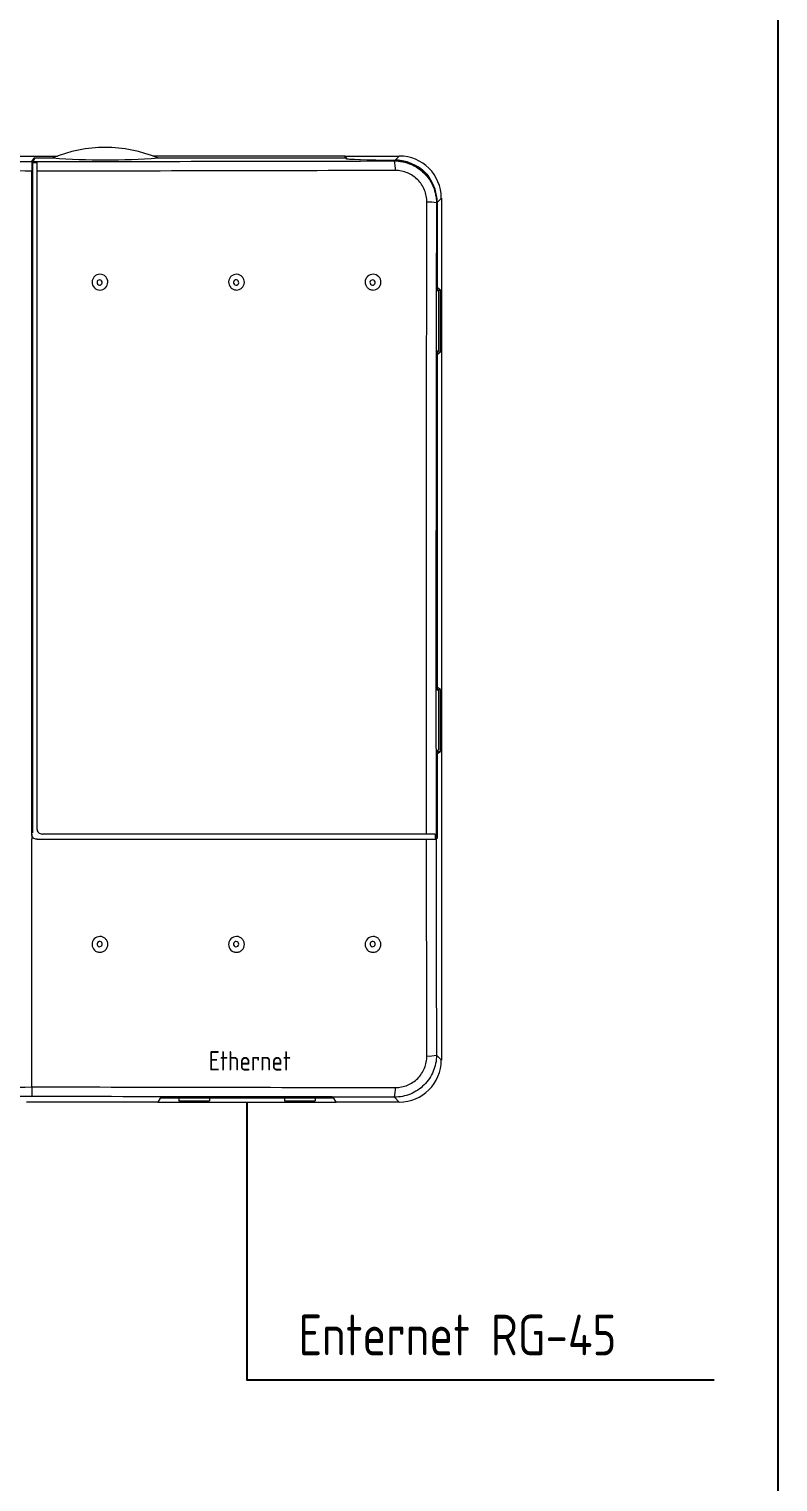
# Model space of a CAD drawing. Header units: millimetres. Extents: x -559267 to 14075, y 0 to 209897.
# Drawn here: x 2029.5 to 2075.5, y 120.5 to 209.8 of the extents above; entities that cross this region are included whole.
import ezdxf

# ---------------------------------------------------------------- set-up
doc = ezdxf.new("R2010")
doc.units = ezdxf.units.MM
doc.set_wipeout_variables(frame=1)
doc.layers.add('Модули', color=7, linetype='Continuous')
doc.styles.add('Unecom', font='GOST2304A_0.ttf', dxfattribs={"height": 2.5})

# ---------------------------------------------------------------- blocks, each defined once
blk = doc.blocks.new('*U87')
at = {"color": 0, "lineweight": 0}
blk.add_wipeout([(0, 60.75), (210.6, 60.43), (210.6, -60.75), (0, -60.75)], dxfattribs=at)
at = {"layer": 'Модули', "lineweight": 18, "ltscale": 0.1}
for p, q in [((139.99, 60.75), (161.28, 60.75)), ((157.97, 60.04), (158.25, 60.46)), ((158.09, 60.04), (158.25, 60.27)), ((158.25, 60.27), (158.4, 60.5)), ((158.25, 60.46), (158.28, 60.5)), ((158.28, 60.5), (158.28, 60.32)), ((158.28, 60.5), (160.66, 60.5)), ((158.4, 60.5), (160.65, 60.5)), ((198.24, 60.75), (173.52, 60.75)), ((174.15, 60.5), (198.27, 60.5)), ((198.24, 60.75), (205.2, 60.75)), ((198.45, 60.43), (198.24, 60.75)), ((198.24, 60.5), (198.24, 60.75)), ((198.31, 60.43), (198.27, 60.5)), ((198.45, 60.39), (198.45, 60.43)), ((204.57, 60.12), (204.67, 60.22)), ((204.68, 60.23), (205.2, 60.75)), ((210.06, 54.82), (209.97, 54.72)), ((210.06, 54.82), (210.06, 43.48)), ((210.6, 55.35), (210.09, 54.84)), ((210.6, 55.35), (210.6, -55.35)), ((210.06, 43.54), (210.5, 43.53)), ((210.28, 43.34), (210.06, 43.48)), ((210.5, 43.53), (210.09, 43.81)), ((210.28, 35.78), (210.28, 43.34)), ((210.5, 35.59), (210.5, 43.53)), ((210.28, 35.78), (210.06, 35.64)), ((210.06, 35.64), (210.06, -7.82)), ((210.5, 35.59), (210.06, 35.58)), ((210.09, 35.32), (210.5, 35.59)), ((210.09, -7.49), (210.09, 35.32)), ((210.06, -7.76), (210.5, -7.77)), ((210.28, -7.96), (210.06, -7.82)), ((210.5, -7.77), (210.09, -7.49)), ((210.28, -15.52), (210.28, -7.96)), ((210.5, -15.71), (210.5, -7.77)), ((210.28, -15.52), (210.06, -15.66)), ((210.06, -15.66), (210.06, -26.75)), ((210.06, -15.72), (210.5, -15.71)), ((210.09, -15.98), (210.5, -15.71)), ((157.95, -26.33), (157.96, -26.31)), ((158.64, -26.99), (158.62, -27)), ((208.7, -26.33), (159.3, -26.33)), ((210.06, -26.75), (209.92, -26.84)), ((210.09, -26.87), (209.92, -26.98)), ((209.97, -54.72), (210.6, -55.35)), ((174.15, -60.75), (157.27, -60.75)), ((174.48, -60.25), (174.15, -60.75)), ((174.15, -60.75), (197.1, -60.75)), ((196.77, -60.25), (174.48, -60.25)), ((176.86, -60.25), (176.86, -60.59)), ((176.86, -60.59), (180.81, -60.59)), ((180.81, -60.25), (180.81, -60.59)), ((187.8, -60.08), (183.45, -60.08)), ((188.36, -60.08), (188.33, -60.08)), ((190.44, -60.25), (190.44, -60.59)), ((190.44, -60.59), (194.38, -60.59)), ((196.34, -60.08), (191.56, -60.08)), ((194.38, -60.25), (194.38, -60.59)), ((196.41, -60.08), (196.34, -60.08)), ((196.57, -60.08), (196.41, -60.08)), ((197.1, -60.75), (196.77, -60.25)), ((205.2, -60.75), (197.1, -60.75)), ((205.2, -60.75), (204.57, -60.12))]:
    blk.add_line(p, q, dxfattribs=at)
for centre, radius, start, end in [((167.4, 44.3), 17.55, 67.3801, 112.6199), ((167.4, 149.95), 89.7, 265.6846, 274.3154), ((201.05, 59.15), 3.65, 355.8165, 15.3524), ((209.01, 50.89), 3.95, 75.9352, 93.827), ((209.01, -50.89), 3.95, 266.173, 284.0648), ((201.05, -59.15), 3.65, 344.6476, 4.1835), ((188.33, -60.01), 0.0686, 180, 270.0006)]:
    blk.add_arc(centre, radius, start, end, dxfattribs=at)
for centre, major_axis, ratio, start_param, end_param in [((206.41, 60.43), (8.1, 0), 0.026186, 3.141581, 4.495636), ((206.55, 60.43), (8.1, 0), 0.026186, 3.141603, 4.479085), ((205.19, 55.35), (3.82, 3.82), 0.999315, 5.49813, 7.068241), ((204.66, 54.81), (3.82, 3.82), 0.999315, 5.49813, 6.738883), ((205.19, -55.35), (3.82, -3.82), 0.999315, 5.49813, 7.068241)]:
    blk.add_ellipse(centre, major_axis=major_axis, ratio=ratio, start_param=start_param, end_param=end_param, dxfattribs=at)
for points, knots in [([(52.59, 60.04), (56.95, 60.05), (61.32, 60.07), (70.09, 60.09), (74.47, 60.1), (87.65, 60.13), (96.47, 60.14), (114.09, 60.14), (122.9, 60.13), (136.08, 60.1), (140.47, 60.09), (149.23, 60.07), (153.61, 60.05), (157.97, 60.04)], [0, 0, 0, 0, 0.125, 0.125, 0.25, 0.25, 0.5, 0.5, 0.75, 0.75, 0.875, 0.875, 1, 1, 1, 1]), ([(157.97, 60.04), (157.97, 60.03), (157.96, 60), (157.96, 59.87), (157.96, 59.78), (157.95, 59.45), (157.95, 59.13), (157.95, 58.8)], [0, 0, 0, 0, 0.25, 0.25, 0.5, 0.5, 1, 1, 1, 1]), ([(158.08, -26.18), (158.08, -19), (158.08, -11.82), (158.08, 2.54), (158.08, 9.72), (158.08, 31.26), (158.08, 45.6), (158.08, 59.91)], [0, 0, 0, 0, 0.25, 0.25, 0.5, 0.5, 1, 1, 1, 1]), ([(158.62, 59.91), (158.62, 59.81), (158.62, 59.66), (158.62, 59.27), (158.62, 59.04), (158.62, 58.8)], [0, 0, 0, 0, 0.5, 0.5, 1, 1, 1, 1]), ([(204.57, 60.12), (204.93, 60.12), (205.28, 60.09), (205.98, 59.95), (206.32, 59.85), (206.97, 59.58), (207.28, 59.41), (207.87, 59.01), (208.14, 58.79), (208.64, 58.29), (208.87, 58.01), (209.26, 57.43), (209.43, 57.12), (209.7, 56.46), (209.8, 56.12), (209.94, 55.43), (209.97, 55.08), (209.97, 54.72)], [0, 0, 0, 0, 0.125, 0.125, 0.25, 0.25, 0.375, 0.375, 0.5, 0.5, 0.625, 0.625, 0.75, 0.75, 0.875, 0.875, 1, 1, 1, 1]), ([(204.68, 60.23), (205.19, 60.18), (205.82, 60.13), (206.83, 59.79), (207.79, 59.3), (208.82, 58.45), (209.23, 57.65), (209.39, 57.33)], [0, 0, 0, 0, 0.264023, 0.326836, 0.537375, 0.814575, 1, 1, 1, 1]), ([(157.95, 58.8), (153.59, 58.89), (149.22, 58.97), (140.47, 59.09), (136.08, 59.13), (127.3, 59.19), (122.91, 59.21), (114.1, 59.24), (109.7, 59.24), (96.49, 59.24), (87.68, 59.22), (74.51, 59.13), (70.13, 59.09), (61.38, 58.97), (57.01, 58.89), (52.65, 58.8)], [0, 0, 0, 0, 0.125, 0.125, 0.25, 0.25, 0.375, 0.375, 0.5, 0.5, 0.75, 0.75, 0.875, 0.875, 1, 1, 1, 1]), ([(157.95, -26.33), (157.95, -12.25), (157.95, 1.84), (157.95, 23.08), (157.95, 30.23), (157.95, 40.95), (157.95, 44.52), (157.95, 49.87), (157.95, 51.65), (157.95, 55.22), (157.95, 57.05), (157.95, 58.8)], [0.0077464, 0.0077464, 0.0077464, 0.0077464, 0.4929807, 0.4929807, 0.739471, 0.739471, 0.8627162, 0.8627162, 0.9243388, 0.9243388, 0.9859614, 0.9859614, 0.9859614, 0.9859614]), ([(158.62, 58.8), (158.62, 51.8), (158.62, 44.77), (158.62, 34.2), (158.62, 30.67), (158.62, 25.37), (158.62, 22.72), (158.62, 20.07), (158.62, 18.3), (158.62, 17.41), (158.62, 2.4), (158.62, -11.65), (158.62, -25.65)], [0, 0, 0, 0, 0.25, 0.25, 0.375, 0.375, 0.4375, 0.46875, 0.46875, 0.5, 0.5, 1, 1, 1, 1]), ([(208.74, 54.83), (208.75, 55.1), (208.72, 55.36), (208.62, 55.88), (208.54, 56.14), (208.34, 56.63), (208.21, 56.86), (207.92, 57.31), (207.75, 57.52), (207.37, 57.89), (207.17, 58.06), (206.73, 58.36), (206.49, 58.48), (206, 58.68), (205.75, 58.76), (205.22, 58.86), (204.96, 58.89), (204.69, 58.89)], [0, 0, 0, 0, 0.125, 0.125, 0.25, 0.25, 0.375, 0.375, 0.5, 0.5, 0.625, 0.625, 0.75, 0.75, 0.875, 0.875, 1, 1, 1, 1]), ([(208.7, -26.33), (208.69, -19.56), (208.69, -12.79), (208.69, 0.75), (208.69, 7.51), (208.69, 21.04), (208.7, 27.81), (208.72, 41.33), (208.73, 48.08), (208.74, 54.83)], [0, 0, 0, 0, 0.25, 0.25, 0.5, 0.5, 0.75, 0.75, 1, 1, 1, 1]), ([(166.01, 45.27), (165.92, 45.18), (165.84, 45.07), (165.74, 44.82), (165.71, 44.69), (165.71, 44.29), (165.82, 44.03), (166.1, 43.74), (166.21, 43.67), (166.45, 43.57), (166.58, 43.54), (166.85, 43.54), (166.98, 43.56), (167.23, 43.66), (167.34, 43.74), (167.43, 43.83)], [0, 0, 0, 0, 0.0625, 0.0625, 0.125, 0.125, 0.25, 0.25, 0.3125, 0.3125, 0.375, 0.375, 0.4375, 0.4375, 0.5, 0.5, 0.5, 0.5]), ([(167.43, 43.83), (167.62, 44.02), (167.73, 44.28), (167.74, 44.67), (167.71, 44.81), (167.61, 45.05), (167.54, 45.17), (167.26, 45.45), (166.99, 45.56), (166.46, 45.56), (166.2, 45.46), (166.01, 45.27)], [0.5, 0.5, 0.5, 0.5, 0.625, 0.625, 0.6875, 0.6875, 0.75, 0.75, 0.875, 0.875, 1, 1, 1, 1]), ([(166.9, 44.25), (166.97, 44.31), (167.01, 44.39), (167.03, 44.57), (167, 44.66), (166.89, 44.79), (166.8, 44.83), (166.63, 44.85), (166.54, 44.82), (166.47, 44.76)], [0.5, 0.5, 0.5, 0.5, 0.625, 0.625, 0.75, 0.75, 0.875, 0.875, 1, 1, 1, 1]), ([(183.59, 45.3), (183.49, 45.21), (183.41, 45.1), (183.3, 44.86), (183.27, 44.73), (183.25, 44.33), (183.35, 44.06), (183.62, 43.77), (183.73, 43.69), (183.97, 43.58), (184.1, 43.54), (184.36, 43.53), (184.5, 43.55), (184.75, 43.64), (184.86, 43.71), (184.96, 43.8)], [0, 0, 0, 0, 0.0625, 0.0625, 0.125, 0.125, 0.25, 0.25, 0.3125, 0.3125, 0.375, 0.375, 0.4375, 0.4375, 0.5, 0.5, 0.5, 0.5]), ([(184.96, 43.8), (185.15, 43.98), (185.27, 44.24), (185.29, 44.64), (185.27, 44.77), (185.18, 45.02), (185.11, 45.13), (184.84, 45.43), (184.58, 45.55), (184.05, 45.57), (183.79, 45.48), (183.59, 45.3)], [0.5, 0.5, 0.5, 0.5, 0.625, 0.625, 0.6875, 0.6875, 0.75, 0.75, 0.875, 0.875, 1, 1, 1, 1]), ([(184.44, 44.24), (184.51, 44.3), (184.55, 44.38), (184.57, 44.56), (184.54, 44.65), (184.43, 44.79), (184.35, 44.83), (184.17, 44.85), (184.08, 44.82), (184.01, 44.77)], [0.5, 0.5, 0.5, 0.5, 0.625, 0.625, 0.75, 0.75, 0.875, 0.875, 1, 1, 1, 1]), ([(201.12, 45.28), (201.03, 45.19), (200.95, 45.08), (200.84, 44.84), (200.81, 44.71), (200.8, 44.31), (200.91, 44.04), (201.18, 43.75), (201.29, 43.68), (201.54, 43.57), (201.67, 43.54), (201.94, 43.53), (202.07, 43.56), (202.31, 43.65), (202.43, 43.73), (202.52, 43.82)], [0, 0, 0, 0, 0.0625, 0.0625, 0.125, 0.125, 0.25, 0.25, 0.3125, 0.3125, 0.375, 0.375, 0.4375, 0.4375, 0.5, 0.5, 0.5, 0.5]), ([(202.52, 43.82), (202.71, 44), (202.83, 44.26), (202.84, 44.66), (202.82, 44.79), (202.72, 45.04), (202.65, 45.15), (202.37, 45.44), (202.11, 45.56), (201.58, 45.57), (201.32, 45.47), (201.12, 45.28)], [0.5, 0.5, 0.5, 0.5, 0.625, 0.625, 0.6875, 0.6875, 0.75, 0.75, 0.875, 0.875, 1, 1, 1, 1]), ([(201.98, 44.25), (202.05, 44.3), (202.09, 44.39), (202.11, 44.56), (202.08, 44.65), (201.97, 44.79), (201.88, 44.83), (201.71, 44.85), (201.62, 44.82), (201.55, 44.76)], [0.5, 0.5, 0.5, 0.5, 0.625, 0.625, 0.75, 0.75, 0.875, 0.875, 1, 1, 1, 1]), ([(166.47, 44.76), (166.4, 44.71), (166.36, 44.62), (166.34, 44.45), (166.37, 44.35), (166.49, 44.22), (166.57, 44.18), (166.75, 44.16), (166.84, 44.19), (166.9, 44.25)], [0, 0, 0, 0, 0.125, 0.125, 0.25, 0.25, 0.375, 0.375, 0.5, 0.5, 0.5, 0.5]), ([(184.01, 44.77), (183.94, 44.71), (183.9, 44.63), (183.88, 44.45), (183.91, 44.36), (184.02, 44.22), (184.1, 44.18), (184.28, 44.16), (184.37, 44.19), (184.44, 44.24)], [0, 0, 0, 0, 0.125, 0.125, 0.25, 0.25, 0.375, 0.375, 0.5, 0.5, 0.5, 0.5]), ([(201.55, 44.76), (201.48, 44.71), (201.44, 44.62), (201.42, 44.45), (201.45, 44.36), (201.56, 44.22), (201.65, 44.18), (201.82, 44.16), (201.91, 44.19), (201.98, 44.25)], [0, 0, 0, 0, 0.125, 0.125, 0.25, 0.25, 0.375, 0.375, 0.5, 0.5, 0.5, 0.5]), ([(158.62, -25.65), (158.62, -25.83), (158.7, -26), (158.95, -26.25), (159.12, -26.33), (159.3, -26.33)], [0, 0, 0, 0, 0.5, 0.5, 1, 1, 1, 1]), ([(158.62, -27), (158.45, -27), (158.27, -26.93), (158.02, -26.68), (157.95, -26.5), (157.95, -26.33)], [0, 0, 0, 0, 0.5, 0.5, 1, 1, 1, 1]), ([(157.95, -58.8), (157.95, -57.84), (157.95, -55.92), (157.95, -53.04), (157.95, -50.15), (157.95, -47.27), (157.95, -44.38), (157.95, -41.49), (157.95, -38.59), (157.95, -35.7), (157.95, -32.8), (157.95, -29.9), (157.95, -27.97), (157.95, -27)], [0, 0, 0, 0, 0.090721, 0.18148, 0.272276, 0.36311, 0.453982, 0.544891, 0.635838, 0.726822, 0.817844, 0.908903, 1, 1, 1, 1]), ([(209.8, -26.33), (209.7, -26.33), (209.55, -26.33), (209.16, -26.33), (208.94, -26.33), (208.7, -26.33)], [0, 0, 0, 0, 0.5, 0.5, 1, 1, 1, 1]), ([(208.7, -27), (208.86, -27), (209.02, -27), (209.32, -27), (209.45, -27), (209.78, -26.99), (209.92, -26.98), (209.92, -26.98)], [0, 0, 0, 0, 0.25, 0.25, 0.5, 0.5, 1, 1, 1, 1]), ([(165.87, -39.95), (165.8, -40.06), (165.75, -40.18), (165.7, -40.45), (165.71, -40.58), (165.79, -40.97), (165.95, -41.2), (166.28, -41.42), (166.41, -41.47), (166.67, -41.52), (166.8, -41.52), (167.06, -41.46), (167.19, -41.41), (167.41, -41.26), (167.5, -41.16), (167.57, -41.05)], [0, 0, 0, 0, 0.0625, 0.0625, 0.125, 0.125, 0.25, 0.25, 0.3125, 0.3125, 0.375, 0.375, 0.4375, 0.4375, 0.5, 0.5, 0.5, 0.5]), ([(167.57, -41.05), (167.72, -40.83), (167.77, -40.55), (167.69, -40.16), (167.63, -40.04), (167.48, -39.82), (167.39, -39.73), (167.17, -39.58), (167.04, -39.53), (166.78, -39.48), (166.65, -39.48), (166.26, -39.56), (166.02, -39.72), (165.87, -39.95)], [0.5, 0.5, 0.5, 0.5, 0.625, 0.625, 0.6875, 0.6875, 0.75, 0.75, 0.8125, 0.8125, 0.875, 0.875, 1, 1, 1, 1]), ([(166.4, -40.28), (166.35, -40.36), (166.34, -40.45), (166.38, -40.62), (166.43, -40.7), (166.58, -40.79), (166.67, -40.81), (166.85, -40.77), (166.92, -40.71), (166.97, -40.64)], [0, 0, 0, 0, 0.125, 0.125, 0.25, 0.25, 0.375, 0.375, 0.5, 0.5, 0.5, 0.5]), ([(166.97, -40.64), (167.02, -40.56), (167.03, -40.47), (167, -40.3), (166.94, -40.22), (166.79, -40.13), (166.7, -40.11), (166.53, -40.15), (166.45, -40.2), (166.4, -40.28)], [0.5, 0.5, 0.5, 0.5, 0.625, 0.625, 0.75, 0.75, 0.875, 0.875, 1, 1, 1, 1]), ([(183.43, -39.94), (183.36, -40.05), (183.3, -40.18), (183.25, -40.44), (183.25, -40.57), (183.33, -40.96), (183.49, -41.2), (183.82, -41.42), (183.95, -41.47), (184.21, -41.52), (184.34, -41.52), (184.6, -41.47), (184.73, -41.42), (184.95, -41.27), (185.04, -41.17), (185.12, -41.06)], [0, 0, 0, 0, 0.0625, 0.0625, 0.125, 0.125, 0.25, 0.25, 0.3125, 0.3125, 0.375, 0.375, 0.4375, 0.4375, 0.5, 0.5, 0.5, 0.5]), ([(185.12, -41.06), (185.26, -40.84), (185.32, -40.56), (185.24, -40.17), (185.19, -40.05), (185.04, -39.83), (184.95, -39.73), (184.72, -39.58), (184.6, -39.53), (184.34, -39.48), (184.2, -39.48), (183.82, -39.56), (183.58, -39.72), (183.43, -39.94)], [0.5, 0.5, 0.5, 0.5, 0.625, 0.625, 0.6875, 0.6875, 0.75, 0.75, 0.8125, 0.8125, 0.875, 0.875, 1, 1, 1, 1]), ([(184.48, -40.24), (184.42, -40.17), (184.34, -40.13), (184.16, -40.12), (184.07, -40.15), (183.94, -40.26), (183.9, -40.35), (183.88, -40.52), (183.91, -40.61), (183.97, -40.68)], [0.5, 0.5, 0.5, 0.5, 0.625, 0.625, 0.75, 0.75, 0.875, 0.875, 1, 1, 1, 1]), ([(183.97, -40.68), (184.03, -40.75), (184.11, -40.79), (184.29, -40.8), (184.38, -40.77), (184.51, -40.66), (184.55, -40.57), (184.57, -40.4), (184.54, -40.31), (184.48, -40.24)], [0, 0, 0, 0, 0.125, 0.125, 0.25, 0.25, 0.375, 0.375, 0.5, 0.5, 0.5, 0.5]), ([(200.98, -39.94), (200.91, -40.05), (200.86, -40.18), (200.8, -40.44), (200.8, -40.57), (200.88, -40.96), (201.04, -41.2), (201.37, -41.42), (201.5, -41.47), (201.76, -41.52), (201.89, -41.52), (202.15, -41.47), (202.28, -41.42), (202.5, -41.27), (202.59, -41.17), (202.67, -41.06)], [0, 0, 0, 0, 0.0625, 0.0625, 0.125, 0.125, 0.25, 0.25, 0.3125, 0.3125, 0.375, 0.375, 0.4375, 0.4375, 0.5, 0.5, 0.5, 0.5]), ([(202.67, -41.06), (202.81, -40.84), (202.87, -40.56), (202.79, -40.17), (202.74, -40.05), (202.59, -39.83), (202.5, -39.73), (202.27, -39.58), (202.15, -39.53), (201.89, -39.48), (201.76, -39.48), (201.37, -39.56), (201.13, -39.72), (200.98, -39.94)], [0.5, 0.5, 0.5, 0.5, 0.625, 0.625, 0.6875, 0.6875, 0.75, 0.75, 0.8125, 0.8125, 0.875, 0.875, 1, 1, 1, 1]), ([(201.48, -40.27), (201.43, -40.35), (201.42, -40.44), (201.45, -40.61), (201.5, -40.69), (201.65, -40.79), (201.74, -40.81), (201.92, -40.77), (202, -40.72), (202.05, -40.65)], [0, 0, 0, 0, 0.125, 0.125, 0.25, 0.25, 0.375, 0.375, 0.5, 0.5, 0.5, 0.5]), ([(202.05, -40.65), (202.09, -40.57), (202.11, -40.48), (202.08, -40.31), (202.02, -40.23), (201.88, -40.13), (201.79, -40.11), (201.61, -40.15), (201.53, -40.2), (201.48, -40.27)], [0.5, 0.5, 0.5, 0.5, 0.625, 0.625, 0.75, 0.75, 0.875, 0.875, 1, 1, 1, 1]), ([(209.97, -54.72), (209.97, -55.08), (209.94, -55.43), (209.8, -56.13), (209.69, -56.47), (209.42, -57.12), (209.26, -57.43), (208.86, -58.02), (208.64, -58.3), (208.14, -58.79), (207.86, -59.02), (207.27, -59.41), (206.96, -59.58), (206.31, -59.85), (205.97, -59.95), (205.28, -60.09), (204.93, -60.12), (204.57, -60.12)], [0, 0, 0, 0, 0.125, 0.125, 0.25, 0.25, 0.375, 0.375, 0.5, 0.5, 0.625, 0.625, 0.75, 0.75, 0.875, 0.875, 1, 1, 1, 1]), ([(204.69, -58.89), (204.96, -58.89), (205.22, -58.86), (205.74, -58.76), (206, -58.68), (206.49, -58.48), (206.72, -58.36), (207.16, -58.06), (207.37, -57.89), (207.75, -57.52), (207.92, -57.31), (208.21, -56.87), (208.34, -56.63), (208.54, -56.14), (208.62, -55.89), (208.72, -55.36), (208.75, -55.1), (208.74, -54.83)], [0, 0, 0, 0, 0.125, 0.125, 0.25, 0.25, 0.375, 0.375, 0.5, 0.5, 0.625, 0.625, 0.75, 0.75, 0.875, 0.875, 1, 1, 1, 1]), ([(52.65, -58.8), (57.01, -58.89), (61.37, -58.97), (70.12, -59.09), (74.5, -59.13), (83.28, -59.19), (87.68, -59.21), (96.48, -59.24), (100.88, -59.25), (109.69, -59.25), (114.09, -59.24), (122.9, -59.22), (127.3, -59.2), (136.08, -59.13), (140.46, -59.09), (149.22, -58.97), (153.59, -58.89), (157.95, -58.8)], [0, 0, 0, 0, 0.125, 0.125, 0.25, 0.25, 0.375, 0.375, 0.5, 0.5, 0.625, 0.625, 0.75, 0.75, 0.875, 0.875, 1, 1, 1, 1]), ([(157.95, -58.8), (157.95, -58.97), (157.95, -59.13), (157.96, -59.42), (157.96, -59.56), (157.97, -59.78), (157.98, -59.87), (157.99, -59.97), (158, -59.99), (158, -60.02), (158.01, -60.03), (158.01, -60.04)], [0, 0, 0, 0, 0.25, 0.25, 0.5, 0.5, 0.75, 0.75, 0.875, 0.875, 1, 1, 1, 1]), ([(158.01, -60.04), (153.64, -60.05), (149.27, -60.07), (140.5, -60.09), (136.11, -60.1), (122.92, -60.13), (114.1, -60.14), (100.88, -60.14), (96.47, -60.13), (87.66, -60.13), (83.26, -60.12), (74.47, -60.1), (70.08, -60.09), (61.32, -60.07), (56.95, -60.05), (52.59, -60.04)], [0, 0, 0, 0, 0.125, 0.125, 0.25, 0.25, 0.5, 0.5, 0.625, 0.625, 0.75, 0.75, 0.875, 0.875, 1, 1, 1, 1]), ([(187.8, -60.08), (187.79, -60.08), (187.78, -60.08), (187.76, -60.07), (187.74, -60.07), (187.73, -60.07), (187.73, -60.07), (187.73, -60.07)], [0, 0, 0, 0, 0.213739, 0.427507, 0.640882, 0.85279, 1, 1, 1, 1]), ([(191.63, -60.07), (191.63, -60.07), (191.62, -60.07), (191.61, -60.07), (191.6, -60.08), (191.58, -60.08), (191.56, -60.08), (191.56, -60.08)], [0, 0, 0, 0, 0.213492, 0.427074, 0.638492, 0.850841, 1, 1, 1, 1])]:
    blk.add_open_spline(points, degree=3, knots=knots, dxfattribs=at)
for points in [[(158.08, 59.91), (158.09, 59.99), (158.09, 60.03), (158.09, 60.04)], [(158.08, 59.91), (158.26, 59.91), (158.44, 59.91), (158.62, 59.91)], [(158.09, 60.04), (173.61, 60.06), (189.1, 60.08), (204.57, 60.12)], [(206.41, 59.93), (205.84, 60.12), (205.26, 60.22), (204.67, 60.22)], [(204.69, 58.89), (189.36, 58.85), (174, 58.82), (158.62, 58.8)], [(209.97, 54.72), (209.91, 27.57), (209.9, 0.38), (209.92, -26.84)], [(157.95, -26.33), (157.95, -26.55), (157.95, -26.78), (157.95, -27)], [(158.62, -27), (175.34, -27), (192.04, -27), (208.7, -27)], [(208.74, -54.83), (208.72, -45.57), (208.71, -36.29), (208.7, -27)], [(209.8, -26.33), (209.8, -26.5), (209.8, -26.68), (209.8, -26.85)], [(209.92, -26.84), (209.92, -26.85), (209.88, -26.85), (209.8, -26.85)], [(209.92, -26.98), (209.93, -36.24), (209.95, -45.49), (209.97, -54.72)], [(157.95, -58.8), (173.55, -58.82), (189.13, -58.85), (204.69, -58.89)], [(204.57, -60.12), (189.07, -60.08), (173.55, -60.06), (158.01, -60.04)]]:
    blk.add_open_spline(points, degree=3, dxfattribs=at)
at = {"layer": 'Модули', "style": 'Unecom'}
blk.add_text('Ethernet', height=2.5, dxfattribs=at).set_placement((180.7, -56.7))

msp = doc.modelspace()

# ---------------------------------------------------------------- block references
at = {"layer": 'Модули', "xscale": 0.4783635632011176, "yscale": 0.4783635632011176, "zscale": 0.4783635632011176}
msp.add_blockref('*U87', (1954.061, 172.941), dxfattribs=at)

# ---------------------------------------------------------------- texts
at = {"insert": (2046.027, 130.824), "char_height": 2.5, "attachment_point": 1, "style": 'Unecom'}
msp.add_mtext_dynamic_manual_height_columns('Enternet RG-45', width=44.01734, gutter_width=12.5, heights=[0], dxfattribs=at)

# ---------------------------------------------------------------- next in the draw order: linework, layer by layer
msp.add_lwpolyline([(2042.856, 143.881), (2042.856, 126.812), (2071.582, 126.812)])
at = {"layer": 'Defpoints', "color": 6}
msp.add_lwpolyline([(1890, 287), (2075.5, 287), (2075.5, 0), (1890, 0), (1890, 287)], dxfattribs=at)

doc.saveas('drawing.dxf')
